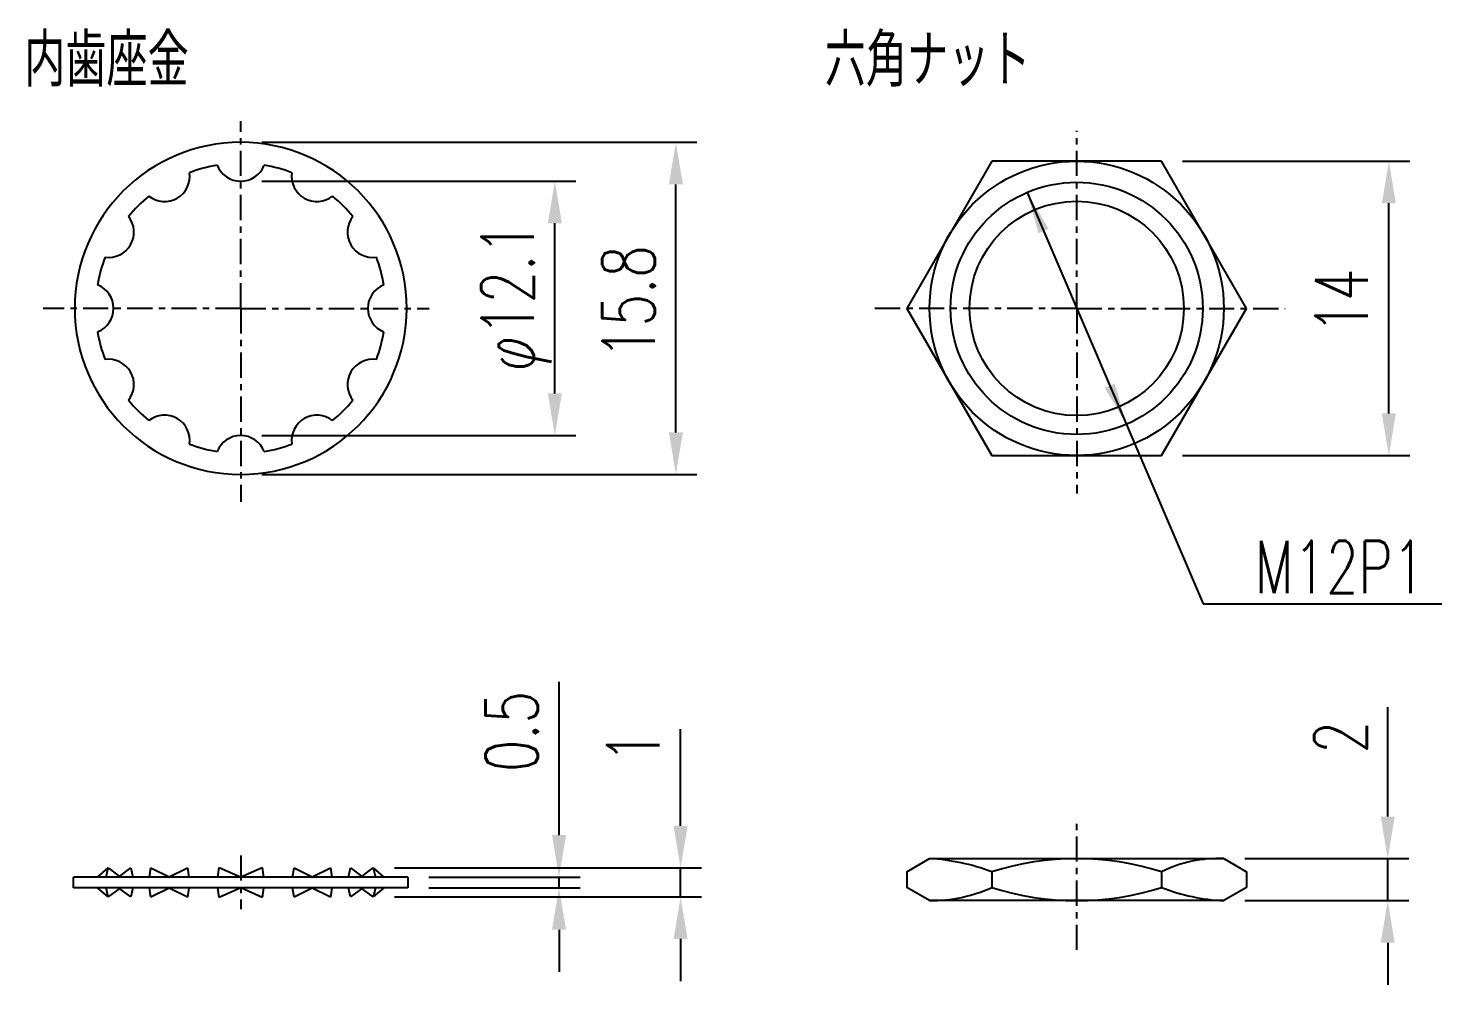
# Model space of a CAD drawing. Extents: x 9 to 150, y 57 to 189.
# Drawn here: x 63.5 to 130.8, y 57.6 to 103.1 of the extents above; entities that cross this region are included whole.
import ezdxf

# ---------------------------------------------------------------- set-up
doc = ezdxf.new("R2010")
doc.units = 0
doc.header["$LTSCALE"] = 0.2
doc.linetypes.add('CENTERX4', pattern=[10.5, 6, -1.5, 1.5, -1.5])
doc.layers.get('0').update_dxf_attribs({"linetype": 'CONTINUOUS'})
doc.layers.get('DEFPOINTS').update_dxf_attribs({"linetype": 'CONTINUOUS'})
for name, color, linetype in [('CENTER', 2, 'CENTERX4'), ('DIM', 4, 'CONTINUOUS'), ('GAIKEI', 7, 'CONTINUOUS')]:
    doc.layers.add(name, color=color, linetype=linetype)
doc.styles.get("Standard").update_dxf_attribs({"font": 'txt.shx', "width": 0.72, "bigfont": 'extfont.shx'})
doc.dimstyles.get("Standard").update_dxf_attribs({"dimscale": 2, "dimtxt": 1.25, "dimasz": 1, "dimexe": 0.5, "dimexo": 0.5, "dimgap": 0.5, "dimtad": 3, "dimcen": 0.09, "dimclrd": 256, "dimclre": 256, "dimazin": 3, "dimtfac": 0.8, "dimtmove": 0, "dimatfit": 3})

# ---------------------------------------------------------------- blocks, each defined once
blk = doc.blocks.new('*D2')
at = {"linetype": 'BYBLOCK'}
for p, q in [((118.447784, 96.744954), (129.262439, 96.744954)), ((128.262439, 84.744954), (128.262439, 94.744954)), ((118.447784, 82.744954), (129.262439, 82.744954))]:
    blk.add_line(p, q, dxfattribs=at)
for points in [[(127.929106, 94.744954), (128.595772, 94.744954), (128.262439, 96.744954)], [(127.929106, 84.744954), (128.595772, 84.744954), (128.262439, 82.744954)]]:
    blk.add_solid(points, dxfattribs=at)
at = {"layer": 'DEFPOINTS', "color": 0, "linetype": 'BYBLOCK'}
for p in [(117.447784, 96.744954), (128.262439, 96.744954), (117.447784, 82.744954)]:
    blk.add_point(p, dxfattribs=at)
at = {"color": 0, "linetype": 'BYBLOCK', "width": 0.72}
blk.add_text('14', height=2.5, rotation=90, dxfattribs=at).set_placement((127.262439, 88.544954))
blk = doc.blocks.new('*D3')
at = {"linetype": 'BYBLOCK'}
for p, q in [((74.625842, 95.794954), (89.576042, 95.794954)), ((88.576042, 85.694954), (88.576042, 93.794954)), ((74.625842, 83.694954), (89.576042, 83.694954))]:
    blk.add_line(p, q, dxfattribs=at)
for points in [[(88.242709, 93.794954), (88.909376, 93.794954), (88.576042, 95.794954)], [(88.242709, 85.694954), (88.909376, 85.694954), (88.576042, 83.694954)]]:
    blk.add_solid(points, dxfattribs=at)
at = {"layer": 'DEFPOINTS', "color": 0, "linetype": 'BYBLOCK'}
for p in [(73.625842, 95.794954), (88.576042, 95.794954), (73.625842, 83.694954)]:
    blk.add_point(p, dxfattribs=at)
at = {"color": 0, "linetype": 'BYBLOCK', "width": 0.72}
blk.add_text('φ12.1', height=2.5, rotation=90, dxfattribs=at).set_placement((87.576042, 86.744954))
blk = doc.blocks.new('*D4')
at = {"linetype": 'BYBLOCK'}
for p, q in [((74.625842, 97.644954), (95.333845, 97.644954)), ((94.333845, 83.844954), (94.333845, 95.644954)), ((74.625842, 81.844954), (95.333845, 81.844954))]:
    blk.add_line(p, q, dxfattribs=at)
for points in [[(94.000512, 95.644954), (94.667178, 95.644954), (94.333845, 97.644954)], [(94.000512, 83.844954), (94.667178, 83.844954), (94.333845, 81.844954)]]:
    blk.add_solid(points, dxfattribs=at)
at = {"layer": 'DEFPOINTS', "color": 0, "linetype": 'BYBLOCK'}
for p in [(73.625842, 97.644954), (94.333845, 97.644954), (73.625842, 81.844954)]:
    blk.add_point(p, dxfattribs=at)
at = {"color": 0, "linetype": 'BYBLOCK', "width": 0.72}
blk.add_text('15.8', height=2.5, rotation=90, dxfattribs=at).set_placement((93.333845, 87.344954))
blk = doc.blocks.new('*D14')
at = {"linetype": 'BYBLOCK'}
for p, q in [((94.556691, 65.121525), (94.556691, 69.721525)), ((80.936915, 63.121525), (95.556691, 63.121525)), ((94.556691, 61.74228), (94.556691, 63.121525)), ((80.936915, 61.74228), (95.556691, 61.74228)), ((94.556691, 59.74228), (94.556691, 57.74228))]:
    blk.add_line(p, q, dxfattribs=at)
for points in [[(94.223358, 65.121525), (94.890024, 65.121525), (94.556691, 63.121525)], [(94.223358, 59.74228), (94.890024, 59.74228), (94.556691, 61.74228)]]:
    blk.add_solid(points, dxfattribs=at)
at = {"layer": 'DEFPOINTS', "color": 0, "linetype": 'BYBLOCK'}
for p in [(79.936915, 63.121525, 0.001526), (94.556691, 63.121525), (79.936915, 61.74228, 0.001526)]:
    blk.add_point(p, dxfattribs=at)
at = {"color": 0, "linetype": 'BYBLOCK', "width": 0.72}
blk.add_text('1', height=2.5, rotation=90, dxfattribs=at).set_placement((93.556691, 68.121525))
blk = doc.blocks.new('*D15')
at = {"linetype": 'BYBLOCK'}
for p, q in [((88.772706, 64.681903), (88.772706, 71.981903)), ((82.575842, 62.681903), (89.772706, 62.681903)), ((88.772706, 62.181903), (88.772706, 62.681903)), ((82.575842, 62.181903), (89.772706, 62.181903)), ((88.772706, 60.181903), (88.772706, 58.181903))]:
    blk.add_line(p, q, dxfattribs=at)
for points in [[(88.439372, 64.681903), (89.106039, 64.681903), (88.772706, 62.681903)], [(88.439372, 60.181903), (89.106039, 60.181903), (88.772706, 62.181903)]]:
    blk.add_solid(points, dxfattribs=at)
at = {"layer": 'DEFPOINTS', "color": 0, "linetype": 'BYBLOCK'}
for p in [(81.575842, 62.681903, 0.001526), (88.772706, 62.681903), (81.575842, 62.181903, 0.001526)]:
    blk.add_point(p, dxfattribs=at)
at = {"color": 0, "linetype": 'BYBLOCK', "width": 0.72}
blk.add_text('0.5', height=2.5, rotation=90, dxfattribs=at).set_placement((87.772706, 67.681903))
blk = doc.blocks.new('*D16')
at = {"linetype": 'BYBLOCK'}
for p, q in [((128.208077, 65.566347), (128.208077, 70.766347)), ((121.406325, 63.566347), (129.208077, 63.566347)), ((128.208077, 61.566347), (128.208077, 63.566347)), ((121.406325, 61.566347), (129.208077, 61.566347)), ((128.208077, 59.566347), (128.208077, 57.566347))]:
    blk.add_line(p, q, dxfattribs=at)
for points in [[(127.874743, 65.566347), (128.54141, 65.566347), (128.208077, 63.566347)], [(127.874743, 59.566347), (128.54141, 59.566347), (128.208077, 61.566347)]]:
    blk.add_solid(points, dxfattribs=at)
at = {"layer": 'DEFPOINTS', "color": 0, "linetype": 'BYBLOCK'}
for p in [(120.406325, 63.566347, 0.001526), (128.208077, 63.566347), (120.406325, 61.566347, 0.001526)]:
    blk.add_point(p, dxfattribs=at)
at = {"color": 0, "linetype": 'BYBLOCK', "width": 0.72}
blk.add_text('2', height=2.5, rotation=90, dxfattribs=at).set_placement((127.208077, 68.566347))

msp = doc.modelspace()

# ---------------------------------------------------------------- linework, layer by layer
at = {"layer": 'CENTER'}
for p, q in [((73.625842, 89.744954, 0.001526), (73.625842, 98.64687, 0.001526)), ((113.406332, 89.744954, 0.001526), (113.406332, 98.196123, 0.001526)), ((73.625842, 89.744954, 0.001526), (64.22005, 89.744954, 0.001526)), ((73.625842, 89.744954, 0.001526), (73.625842, 80.544595, 0.001526)), ((73.625842, 89.744954, 0.001526), (82.592508, 89.744954, 0.001526)), ((113.406332, 89.744954, 0.001526), (103.780237, 89.744954, 0.001526)), ((113.406332, 89.744954, 0.001526), (123.32349, 89.744954, 0.001526)), ((113.406332, 89.744954, 0.001526), (113.406332, 80.943121, 0.001526)), ((113.406332, 59.221905, 0.001526), (113.406332, 65.51079, 0.001526)), ((73.625842, 63.721357, 0.001526), (73.625842, 61.155502, 0.001526))]:
    msp.add_line(p, q, dxfattribs=at)
at = {"layer": 'DIM'}
for p, q in [((111.043273, 95.26002, 0.001526), (119.42943, 75.68784, 0.001526)), ((119.42943, 75.68784, 0.001526), (130.777258, 75.68784, 0.001526))]:
    msp.add_line(p, q, dxfattribs=at)
for points in [[(112.072983, 93.525366, 0.001526), (111.588935, 93.317964, 0.001526), (111.043273, 95.26002, 0.001526)], [(114.73968, 85.964543, 0.001526), (115.223728, 86.171945, 0.001526), (115.76939, 84.229888, 0.001526)]]:
    msp.add_solid(points, dxfattribs=at)
at = {"layer": 'GAIKEI', "linetype": 'CONTINUOUS'}
for p, q in [((109.36488, 96.744954, 0.001526), (105.323428, 89.744954, 0.001526)), ((117.447784, 96.744954, 0.001526), (109.36488, 96.744954, 0.001526)), ((121.489236, 89.744954, 0.001526), (117.447784, 96.744954, 0.001526)), ((105.323428, 89.744954, 0.001526), (109.36488, 82.744954, 0.001526)), ((117.447784, 82.744954, 0.001526), (121.489236, 89.744954, 0.001526)), ((109.36488, 82.744954, 0.001526), (117.447784, 82.744954, 0.001526)), ((105.323436, 62.941133, 0.001526), (106.406339, 63.566347, 0.001526)), ((106.406339, 63.566347, 0.001526), (120.406325, 63.566347, 0.001526)), ((120.406325, 63.566347, 0.001526), (121.489227, 62.941133, 0.001526)), ((65.675842, 62.181903, 0.001526), (65.675842, 62.681903, 0.001526)), ((73.679282, 62.681903, 0.001526), (65.675842, 62.681903, 0.001526)), ((66.816704, 62.681903, 0.001526), (67.314769, 63.121525, 0.001526)), ((67.217892, 62.681903, 0.001526), (67.314769, 63.121525, 0.001526)), ((67.314769, 63.121525, 0.001526), (67.907469, 62.681903, 0.001526)), ((67.81022, 62.681903, 0.001526), (68.402919, 63.121525, 0.001526)), ((68.402919, 63.121525, 0.001526), (68.499796, 62.681903, 0.001526)), ((69.287582, 62.681903, 0.001526), (69.355801, 63.129587, 0.001526)), ((69.355801, 63.129587, 0.001526), (70.255072, 62.681903, 0.001526)), ((70.187474, 62.681903, 0.001526), (71.086744, 63.129587, 0.001526)), ((71.086744, 63.129587, 0.001526), (71.154963, 62.681903, 0.001526)), ((72.538008, 62.681903, 0.001526), (72.601086, 63.139855, 0.001526)), ((72.601086, 63.139855, 0.001526), (73.655965, 62.681903, 0.001526)), ((81.575842, 62.681903, 0.001526), (73.572401, 62.681903, 0.001526)), ((73.595719, 62.681903, 0.001526), (74.650598, 63.139855, 0.001526)), ((74.650598, 63.139855, 0.001526), (74.713676, 62.681903, 0.001526)), ((76.09672, 62.681903, 0.001526), (76.164939, 63.129587, 0.001526)), ((76.164939, 63.129587, 0.001526), (77.06421, 62.681903, 0.001526)), ((76.996612, 62.681903, 0.001526), (77.895882, 63.129587, 0.001526)), ((77.895882, 63.129587, 0.001526), (77.964101, 62.681903, 0.001526)), ((78.751887, 62.681903, 0.001526), (78.848764, 63.121525, 0.001526)), ((78.848764, 63.121525, 0.001526), (79.441464, 62.681903, 0.001526)), ((79.344215, 62.681903, 0.001526), (79.936915, 63.121525, 0.001526)), ((79.936915, 63.121525, 0.001526), (80.033792, 62.681903, 0.001526)), ((79.936915, 63.121525, 0.001526), (80.43498, 62.681903, 0.001526)), ((81.575842, 62.681903, 0.001526), (81.575842, 62.181903, 0.001526)), ((105.323436, 62.941133, 0.001526), (105.323436, 62.191561, 0.001526)), ((109.364884, 62.941133, 0.001526), (109.364884, 62.191561, 0.001526)), ((117.44778, 62.941133, 0.001526), (117.44778, 62.191561, 0.001526)), ((121.489227, 62.941133, 0.001526), (121.489227, 62.191561, 0.001526)), ((73.625842, 62.181903, 0.001526), (65.675842, 62.181903, 0.001526)), ((67.314769, 61.74228, 0.001526), (66.816704, 62.181903, 0.001526)), ((67.314769, 61.74228, 0.001526), (67.21847, 62.180474, 0.001526)), ((67.902366, 62.17984, 0.001526), (67.314769, 61.74228, 0.001526)), ((68.402919, 61.74228, 0.001526), (67.81022, 62.181903, 0.001526)), ((68.499796, 62.181903, 0.001526), (68.402919, 61.74228, 0.001526)), ((69.355801, 61.734219, 0.001526), (69.288504, 62.178556, 0.001526)), ((70.255072, 62.181903, 0.001526), (69.355801, 61.734219, 0.001526)), ((71.086744, 61.734219, 0.001526), (70.187474, 62.181903, 0.001526)), ((71.154963, 62.181903, 0.001526), (71.086744, 61.734219, 0.001526)), ((72.601086, 61.72395, 0.001526), (72.538008, 62.181903, 0.001526)), ((73.625842, 62.174537, 0.001526), (72.601086, 61.72395, 0.001526)), ((81.575842, 62.181903, 0.001526), (73.625842, 62.181903, 0.001526)), ((74.650598, 61.72395, 0.001526), (73.625842, 62.174537, 0.001526)), ((74.713676, 62.181903, 0.001526), (74.650598, 61.72395, 0.001526)), ((76.164939, 61.734219, 0.001526), (76.09672, 62.181903, 0.001526)), ((77.06421, 62.181903, 0.001526), (76.164939, 61.734219, 0.001526)), ((77.895882, 61.734219, 0.001526), (76.996612, 62.181903, 0.001526)), ((77.963179, 62.178556, 0.001526), (77.895882, 61.734219, 0.001526)), ((78.848764, 61.74228, 0.001526), (78.751887, 62.181903, 0.001526)), ((79.441464, 62.181903, 0.001526), (78.848764, 61.74228, 0.001526)), ((79.936915, 61.74228, 0.001526), (79.349318, 62.17984, 0.001526)), ((80.43498, 62.181903, 0.001526), (79.936915, 61.74228, 0.001526)), ((80.033214, 62.180474, 0.001526), (79.936915, 61.74228, 0.001526)), ((106.406339, 61.566347, 0.001526), (105.323436, 62.191561, 0.001526)), ((121.489227, 62.191561, 0.001526), (120.406325, 61.566347, 0.001526)), ((120.406325, 61.566347, 0.001526), (106.406339, 61.566347, 0.001526))]:
    msp.add_line(p, q, dxfattribs=at)
for radius in [7, 6, 5.1]:
    msp.add_circle((113.406332, 89.744954, 0.001526), radius, dxfattribs=at)
for centre, radius, start, end in [((73.625842, 89.744954, 0.001526), 7.9, 90, 270), ((73.625842, 89.744954, 0.001526), 7.9, 0, 90), ((70.000842, 96.023639, 0.001526), 1.2, 231.554437, 8.445563), ((73.625842, 89.744954, 0.001526), 6.9, 99.308552, 110.691448), ((73.625842, 96.994954, 0.001526), 1.2, 201.554437, 270), ((73.625842, 96.994954, 0.001526), 1.2, 270, 338.445563), ((73.625842, 89.744954, 0.001526), 6.9, 69.308552, 80.691448), ((77.250842, 96.023639, 0.001526), 1.2, 171.554437, 308.445563), ((73.625842, 89.744954, 0.001526), 6.9, 129.308552, 140.691448), ((73.625842, 89.744954, 0.001526), 6.9, 39.308552, 50.691448), ((67.347158, 93.369954, 0.001526), 1.2, 261.554437, 38.445563), ((79.904526, 93.369954, 0.001526), 1.2, 141.554437, 278.445563), ((73.625842, 89.744954, 0.001526), 6.9, 159.308552, 170.691448), ((73.625842, 89.744954, 0.001526), 6.9, 9.308552, 20.691448), ((66.375842, 89.744954, 0.001526), 1.2, 291.554437, 68.445563), ((80.875842, 89.744954, 0.001526), 1.2, 111.554437, 248.445563), ((73.625842, 89.744954, 0.001526), 7.9, 270, 0), ((73.625842, 89.744954, 0.001526), 6.9, 189.308552, 200.691448), ((73.625842, 89.744954, 0.001526), 6.9, 339.308552, 350.691448), ((67.347158, 86.119954, 0.001526), 1.2, 321.554437, 98.445563), ((79.904526, 86.119954, 0.001526), 1.2, 81.554437, 218.445563), ((73.625842, 89.744954, 0.001526), 6.9, 219.308552, 230.691448), ((73.625842, 89.744954, 0.001526), 6.9, 309.308552, 320.691448), ((70.000842, 83.46627, 0.001526), 1.2, 351.554437, 128.445563), ((77.250842, 83.46627, 0.001526), 1.2, 51.554437, 188.445563), ((73.625842, 82.494954, 0.001526), 1.2, 90, 158.445563), ((73.625842, 82.494954, 0.001526), 1.2, 21.554437, 90), ((73.625842, 89.744954, 0.001526), 6.9, 249.308552, 260.691448), ((73.625842, 89.744954, 0.001526), 6.9, 279.308552, 290.691448), ((113.406332, 50.191575, 0.001526), 13.374772, 72.412046, 107.587954), ((113.406332, 74.941119, 0.001526), 13.374772, 252.412046, 287.587954)]:
    msp.add_arc(centre, radius, start, end, dxfattribs=at)
at = {"layer": 'GAIKEI'}
for centre, radius, start, end in [((105.795766, 53.364488, 0.001526), 10.220114, 69.560091, 86.574984), ((120.162033, 57.409749, 0.001526), 6.161443, 87.727714, 116.137212), ((106.464734, 68.602618, 0.001526), 7.036513, 269.524504, 294.340422), ((120.813013, 70.803416, 0.001526), 9.246017, 248.656056, 267.479019)]:
    msp.add_arc(centre, radius, start, end, dxfattribs=at)

# ---------------------------------------------------------------- texts
at = {"layer": 'DIM'}
for s, width, p in [('内歯座金', 0.712, (63.323721, 100.301015, 0.001526)), ('六角ナット', 0.712, (101.42027, 100.301015, 0.001526)), ('M12P1', 0.72, (121.879607, 76.18784, 0.001526))]:
    msp.add_text(s, height=2.5, dxfattribs=dict(at, width=width)).set_placement(p)

# ---------------------------------------------------------------- dimensions: what is measured, and where the dimension line sits
for base, p1, p2, picture, middle in [((94.333845, 97.644954, 0.001526), (73.625842, 81.844954, 0.001526), (73.625842, 97.644954, 0.001526), '*D4', (92.083845, 89.744954, 0.001526)), ((128.262439, 96.744954, 0.001526), (117.447784, 82.744954, 0.001526), (117.447784, 96.744954, 0.001526), '*D2', (126.012439, 89.744954, 0.001526))]:
    dim = msp.add_linear_dim(base=base, p1=p1, p2=p2, angle=90, dimstyle='Standard', override={"dimscale": 2}, dxfattribs=at)
    dim.commit()
    dim.dimension.update_dxf_attribs({"geometry": picture, "text_midpoint": middle})
dim = msp.add_linear_dim(base=(88.576042, 95.794954, 0.001526), p1=(73.625842, 83.694954, 0.001526), p2=(73.625842, 95.794954, 0.001526), angle=90, text='φ<>', dimstyle='Standard', override={"dimscale": 2}, dxfattribs=at)
dim.commit()
dim.dimension.update_dxf_attribs({"geometry": '*D3', "text_midpoint": (86.326042, 89.744954, 0.001526)})
for base, p1, p2, picture, middle in [((88.772706, 62.681903), (81.575842, 62.181903, 0.001526), (81.575842, 62.681903, 0.001526), '*D15', (86.522706, 69.331903)), ((128.208077, 63.566347), (120.406325, 61.566347, 0.001526), (120.406325, 63.566347, 0.001526), '*D16', (125.958077, 69.166347))]:
    dim = msp.add_linear_dim(base=base, p1=p1, p2=p2, angle=90, dimstyle='Standard', dxfattribs=at)
    dim.commit()
    dim.dimension.update_dxf_attribs({"geometry": picture, "text_midpoint": middle})
dim = msp.add_linear_dim(base=(94.556691, 63.121525), p1=(79.936915, 61.74228, 0.001526), p2=(79.936915, 63.121525, 0.001526), angle=90, text='1', dimstyle='Standard', dxfattribs=at)
dim.commit()
dim.dimension.update_dxf_attribs({"geometry": '*D14', "text_midpoint": (92.306691, 68.421525)})

doc.saveas('drawing.dxf')
